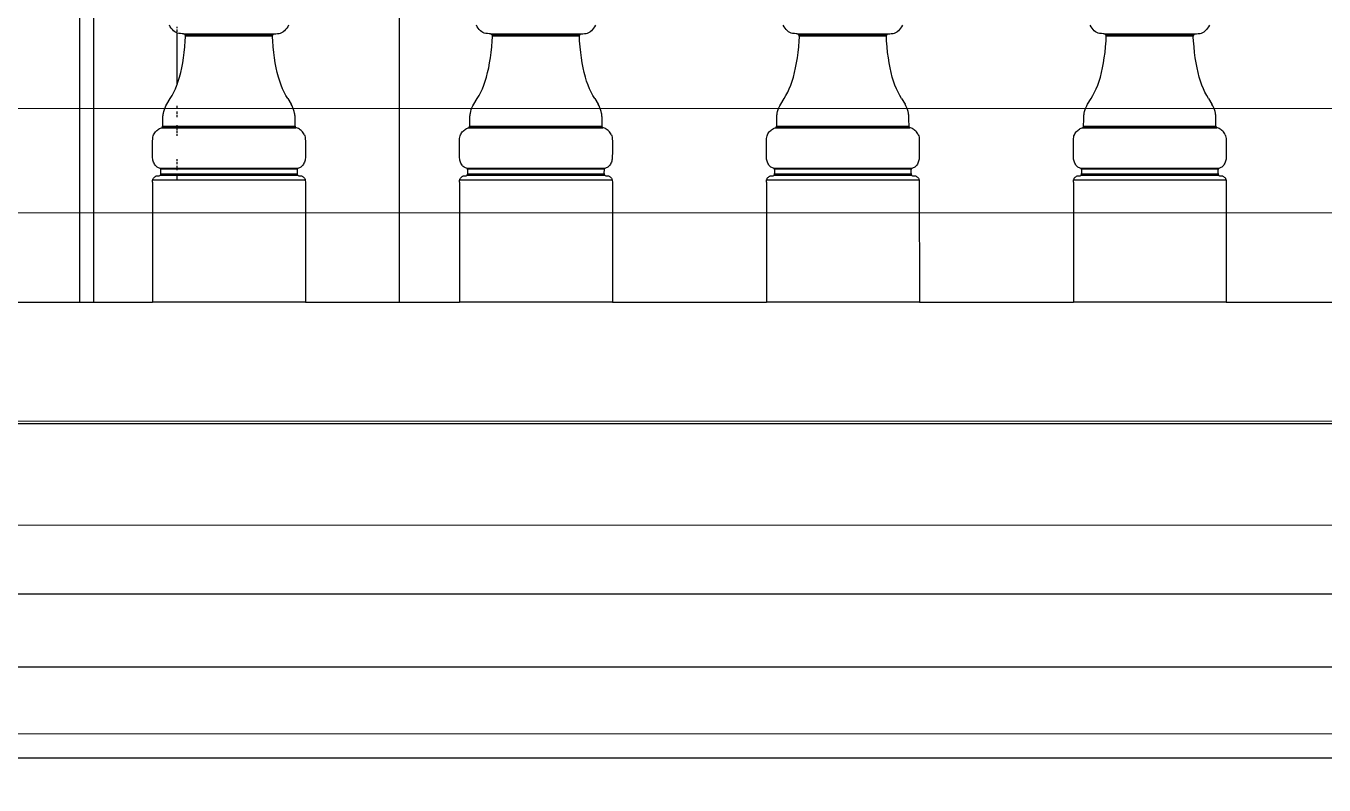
# Model space of a CAD drawing. Header units: inches. Extents: x 37.8 to 126.9, y 5.9 to 51.9.
# Drawn here: x 112.409 to 113.343, y 24.295 to 24.841 of the extents above; entities that cross this region are included whole.
import ezdxf

# ---------------------------------------------------------------- set-up
doc = ezdxf.new("R2010")
doc.units = ezdxf.units.IN
doc.header["$MEASUREMENT"] = 0
doc.layers.add('LAYER1', color=8, linetype='Continuous', lineweight=9)

msp = doc.modelspace()

# ---------------------------------------------------------------- hatches: boundary and pattern name
at = {"layer": 'LAYER1', "true_color": 0xc2b093}
h = msp.add_hatch(dxfattribs=at)
h.set_pattern_fill('ANSI32', color=253, scale=0.6, angle=135)
h.set_pattern_definition([(180, (290.93332, 359.28142), (-1e-17, -0.225), []), (180, (290.85832, 359.35642), (-1e-17, -0.225), [])])
h.paths.add_polyline_path([(106.05653, 37.34228), (106.05653, 37.54228), (106.05653, 37.59228), (106.05653, 37.99228), (106.05653, 38.04228), (106.05653, 38.44228), (106.05653, 38.49228), (106.05653, 38.84228), (107.05653, 38.84228), (107.05653, 38.49228), (107.05653, 38.44228), (107.05653, 38.04228), (107.05653, 37.99228), (107.05653, 37.59228), (107.05653, 37.54228), (107.05653, 37.34228)], flags=16)
h.paths.add_polyline_path([(107.99803, 37.34228), (107.99803, 37.54228), (107.99803, 37.59228), (107.99803, 37.99228), (107.99803, 38.04228), (107.99803, 38.44228), (107.99803, 38.49228), (107.99803, 38.84228), (108.99803, 38.84228), (108.99803, 38.49228), (108.99803, 38.44228), (108.99803, 38.04228), (108.99803, 37.99228), (108.99803, 37.59228), (108.99803, 37.54228), (108.99803, 37.34228)], flags=16)
h.paths.add_polyline_path([(116.59064, 26.14228), (116.59064, 26.94228), (117.19803, 26.94228), (117.19803, 26.14228)])
h.paths.add_polyline_path([(117.39803, 37.34228), (109.19803, 37.34228), (109.19803, 40.69228), (109.19803, 40.99228), (104.09803, 40.99228), (104.09803, 37.34228), (102.15807, 37.34228), (102.15807, 20.54228), (107.51799, 20.54228), (107.51799, 22.74228), (108.71799, 22.74228), (108.71799, 20.54228), (108.91799, 20.54228), (108.91799, 22.74228), (112.11799, 22.74228), (112.11799, 20.54228), (117.39803, 20.54228)])

# ---------------------------------------------------------------- linework, layer by layer
for p, q in [((112.44803, 24.64228), (112.44803, 25.34228)), ((112.45803, 24.64228), (112.45803, 25.34228)), ((112.67803, 24.64228), (112.67803, 25.34228)), ((112.51312, 24.8404), (112.51247, 24.84161)), ((112.51383, 24.8393), (112.51312, 24.8404)), ((112.5146, 24.83833), (112.51383, 24.8393)), ((112.51543, 24.83749), (112.5146, 24.83833)), ((112.51631, 24.83679), (112.51543, 24.83749)), ((112.51724, 24.83624), (112.51631, 24.83679)), ((112.51803, 24.83592), (112.51724, 24.83624)), ((112.51803, 24.8393), (112.51803, 24.8404)), ((112.51803, 24.83679), (112.51803, 24.83833)), ((112.51803, 24.79886), (112.51803, 24.83592)), ((112.51821, 24.83585), (112.51803, 24.83592)), ((112.51922, 24.83561), (112.51821, 24.83585)), ((112.52049, 24.83548), (112.51922, 24.83561)), ((112.52167, 24.83543), (112.52049, 24.83548)), ((112.589, 24.83543), (112.59018, 24.83548)), ((112.59018, 24.83548), (112.59145, 24.83561)), ((112.59145, 24.83561), (112.59246, 24.83585)), ((112.59246, 24.83585), (112.59343, 24.83624)), ((112.59343, 24.83624), (112.59436, 24.83679)), ((112.59524, 24.83749), (112.59436, 24.83679)), ((112.59607, 24.83833), (112.59524, 24.83749)), ((112.59684, 24.8393), (112.59607, 24.83833)), ((112.59756, 24.8404), (112.59684, 24.8393)), ((112.5982, 24.84161), (112.59756, 24.8404)), ((112.73389, 24.8404), (112.73324, 24.84161)), ((112.7346, 24.8393), (112.73389, 24.8404)), ((112.73537, 24.83833), (112.7346, 24.8393)), ((112.7362, 24.83749), (112.73537, 24.83833)), ((112.73708, 24.83679), (112.7362, 24.83749)), ((112.73801, 24.83624), (112.73708, 24.83679)), ((112.73898, 24.83585), (112.73801, 24.83624)), ((112.73999, 24.83561), (112.73898, 24.83585)), ((112.74126, 24.83548), (112.73999, 24.83561)), ((112.74244, 24.83543), (112.74126, 24.83548)), ((112.80977, 24.83543), (112.81095, 24.83548)), ((112.81095, 24.83548), (112.81222, 24.83561)), ((112.81222, 24.83561), (112.81323, 24.83585)), ((112.81323, 24.83585), (112.8142, 24.83624)), ((112.8142, 24.83624), (112.81513, 24.83679)), ((112.81601, 24.83749), (112.81513, 24.83679)), ((112.81684, 24.83833), (112.81601, 24.83749)), ((112.81761, 24.8393), (112.81684, 24.83833)), ((112.81832, 24.8404), (112.81761, 24.8393)), ((112.81897, 24.84161), (112.81832, 24.8404)), ((112.95466, 24.8404), (112.95401, 24.84161)), ((112.95537, 24.8393), (112.95466, 24.8404)), ((112.95614, 24.83833), (112.95537, 24.8393)), ((112.95697, 24.83749), (112.95614, 24.83833)), ((112.95785, 24.83679), (112.95697, 24.83749)), ((112.95878, 24.83624), (112.95785, 24.83679)), ((112.95975, 24.83585), (112.95878, 24.83624)), ((112.96076, 24.83561), (112.95975, 24.83585)), ((112.96203, 24.83548), (112.96076, 24.83561)), ((112.96321, 24.83543), (112.96203, 24.83548)), ((113.03054, 24.83543), (113.03172, 24.83548)), ((113.03172, 24.83548), (113.03299, 24.83561)), ((113.03299, 24.83561), (113.034, 24.83585)), ((113.034, 24.83585), (113.03497, 24.83624)), ((113.03497, 24.83624), (113.0359, 24.83679)), ((113.03678, 24.83749), (113.0359, 24.83679)), ((113.03761, 24.83833), (113.03678, 24.83749)), ((113.03838, 24.8393), (113.03761, 24.83833)), ((113.03909, 24.8404), (113.03838, 24.8393)), ((113.03974, 24.84161), (113.03909, 24.8404)), ((113.17543, 24.8404), (113.17478, 24.84161)), ((113.17614, 24.8393), (113.17543, 24.8404)), ((113.17691, 24.83833), (113.17614, 24.8393)), ((113.17774, 24.83749), (113.17691, 24.83833)), ((113.17862, 24.83679), (113.17774, 24.83749)), ((113.17955, 24.83624), (113.17862, 24.83679)), ((113.18052, 24.83585), (113.17955, 24.83624)), ((113.18153, 24.83561), (113.18052, 24.83585)), ((113.1828, 24.83548), (113.18153, 24.83561)), ((113.18398, 24.83543), (113.1828, 24.83548)), ((113.25131, 24.83543), (113.25249, 24.83548)), ((113.25249, 24.83548), (113.25376, 24.83561)), ((113.25376, 24.83561), (113.25477, 24.83585)), ((113.25477, 24.83585), (113.25574, 24.83624)), ((113.25574, 24.83624), (113.25667, 24.83679)), ((113.25755, 24.83749), (113.25667, 24.83679)), ((113.25838, 24.83833), (113.25755, 24.83749)), ((113.25915, 24.8393), (113.25838, 24.83833)), ((113.25986, 24.8404), (113.25915, 24.8393)), ((113.26051, 24.84161), (113.25986, 24.8404)), ((112.52255, 24.83541), (112.52167, 24.83543)), ((112.52325, 24.83518), (112.52255, 24.83541)), ((112.52255, 24.83541), (112.52803, 24.83541)), ((112.52374, 24.8347), (112.52325, 24.83518)), ((112.52325, 24.83518), (112.52803, 24.83518)), ((112.52355, 24.82604), (112.52389, 24.83027)), ((112.52401, 24.83397), (112.52374, 24.8347)), ((112.52803, 24.8347), (112.52374, 24.8347)), ((112.52389, 24.83027), (112.52406, 24.833)), ((112.52406, 24.833), (112.52401, 24.83397)), ((112.52401, 24.83397), (112.52803, 24.83397)), ((112.52803, 24.83541), (112.57803, 24.83541)), ((112.52803, 24.83518), (112.57803, 24.83518)), ((112.57803, 24.8347), (112.52803, 24.8347)), ((112.52803, 24.83397), (112.57803, 24.83397)), ((112.57803, 24.83541), (112.58813, 24.83541)), ((112.57803, 24.83518), (112.58742, 24.83518)), ((112.58693, 24.8347), (112.57803, 24.8347)), ((112.57803, 24.83397), (112.58666, 24.83397)), ((112.58661, 24.833), (112.58666, 24.83397)), ((112.58678, 24.83027), (112.58661, 24.833)), ((112.58666, 24.83397), (112.58693, 24.8347)), ((112.58712, 24.82604), (112.58678, 24.83027)), ((112.58693, 24.8347), (112.58742, 24.83518)), ((112.58742, 24.83518), (112.58813, 24.83541)), ((112.58813, 24.83541), (112.589, 24.83543)), ((112.74332, 24.83541), (112.74244, 24.83543)), ((112.74402, 24.83518), (112.74332, 24.83541)), ((112.74332, 24.83541), (112.8089, 24.83541)), ((112.74451, 24.8347), (112.74402, 24.83518)), ((112.74402, 24.83518), (112.80819, 24.83518)), ((112.74432, 24.82604), (112.74466, 24.83027)), ((112.8077, 24.8347), (112.74451, 24.8347)), ((112.74478, 24.83397), (112.74451, 24.8347)), ((112.74466, 24.83027), (112.74483, 24.833)), ((112.74478, 24.83397), (112.80743, 24.83397)), ((112.74483, 24.833), (112.74478, 24.83397)), ((112.80738, 24.833), (112.80743, 24.83397)), ((112.80755, 24.83027), (112.80738, 24.833)), ((112.80743, 24.83397), (112.8077, 24.8347)), ((112.80789, 24.82604), (112.80755, 24.83027)), ((112.8077, 24.8347), (112.80819, 24.83518)), ((112.80819, 24.83518), (112.8089, 24.83541)), ((112.8089, 24.83541), (112.80977, 24.83543)), ((112.96409, 24.83541), (112.96321, 24.83543)), ((112.96479, 24.83518), (112.96409, 24.83541)), ((112.96409, 24.83541), (113.02966, 24.83541)), ((112.96528, 24.8347), (112.96479, 24.83518)), ((112.96479, 24.83518), (113.02896, 24.83518)), ((112.96509, 24.82604), (112.96543, 24.83027)), ((113.02847, 24.8347), (112.96528, 24.8347)), ((112.96555, 24.83397), (112.96528, 24.8347)), ((112.96543, 24.83027), (112.9656, 24.833)), ((112.96555, 24.83397), (113.0282, 24.83397)), ((112.9656, 24.833), (112.96555, 24.83397)), ((113.02815, 24.833), (113.0282, 24.83397)), ((113.02832, 24.83027), (113.02815, 24.833)), ((113.0282, 24.83397), (113.02847, 24.8347)), ((113.02866, 24.82604), (113.02832, 24.83027)), ((113.02847, 24.8347), (113.02896, 24.83518)), ((113.02896, 24.83518), (113.02966, 24.83541)), ((113.02966, 24.83541), (113.03054, 24.83543)), ((113.18485, 24.83541), (113.18398, 24.83543)), ((113.18556, 24.83518), (113.18485, 24.83541)), ((113.18485, 24.83541), (113.25043, 24.83541)), ((113.18605, 24.8347), (113.18556, 24.83518)), ((113.18556, 24.83518), (113.24973, 24.83518)), ((113.18586, 24.82604), (113.1862, 24.83027)), ((113.24924, 24.8347), (113.18605, 24.8347)), ((113.18632, 24.83397), (113.18605, 24.8347)), ((113.1862, 24.83027), (113.18637, 24.833)), ((113.18632, 24.83397), (113.24897, 24.83397)), ((113.18637, 24.833), (113.18632, 24.83397)), ((113.24892, 24.833), (113.24897, 24.83397)), ((113.24909, 24.83027), (113.24892, 24.833)), ((113.24897, 24.83397), (113.24924, 24.8347)), ((113.24943, 24.82604), (113.24909, 24.83027)), ((113.24924, 24.8347), (113.24973, 24.83518)), ((113.24973, 24.83518), (113.25043, 24.83541)), ((113.25043, 24.83541), (113.25131, 24.83543)), ((112.52203, 24.81434), (112.52262, 24.81807)), ((112.52262, 24.81807), (112.52313, 24.82197)), ((112.52313, 24.82197), (112.52355, 24.82604)), ((112.58755, 24.82197), (112.58712, 24.82604)), ((112.58805, 24.81807), (112.58755, 24.82197)), ((112.58864, 24.81434), (112.58805, 24.81807)), ((112.7428, 24.81434), (112.74339, 24.81807)), ((112.74339, 24.81807), (112.74389, 24.82197)), ((112.74389, 24.82197), (112.74432, 24.82604)), ((112.80832, 24.82197), (112.80789, 24.82604)), ((112.80882, 24.81807), (112.80832, 24.82197)), ((112.80941, 24.81434), (112.80882, 24.81807)), ((112.96357, 24.81434), (112.96416, 24.81807)), ((112.96416, 24.81807), (112.96466, 24.82197)), ((112.96466, 24.82197), (112.96509, 24.82604)), ((113.02909, 24.82197), (113.02866, 24.82604)), ((113.02959, 24.81807), (113.02909, 24.82197)), ((113.03018, 24.81434), (113.02959, 24.81807)), ((113.18434, 24.81434), (113.18493, 24.81807)), ((113.18493, 24.81807), (113.18543, 24.82197)), ((113.18543, 24.82197), (113.18586, 24.82604)), ((113.24986, 24.82197), (113.24943, 24.82604)), ((113.25036, 24.81807), (113.24986, 24.82197)), ((113.25095, 24.81434), (113.25036, 24.81807)), ((112.52061, 24.80739), (112.52136, 24.81078)), ((112.52136, 24.81078), (112.52203, 24.81434)), ((112.58931, 24.81078), (112.58864, 24.81434)), ((112.59006, 24.80739), (112.58931, 24.81078)), ((112.74138, 24.80739), (112.74213, 24.81078)), ((112.74213, 24.81078), (112.7428, 24.81434)), ((112.81008, 24.81078), (112.80941, 24.81434)), ((112.81083, 24.80739), (112.81008, 24.81078)), ((112.96215, 24.80739), (112.9629, 24.81078)), ((112.9629, 24.81078), (112.96357, 24.81434)), ((113.03085, 24.81078), (113.03018, 24.81434)), ((113.0316, 24.80739), (113.03085, 24.81078)), ((113.18292, 24.80739), (113.18367, 24.81078)), ((113.18367, 24.81078), (113.18434, 24.81434)), ((113.25162, 24.81078), (113.25095, 24.81434)), ((113.25237, 24.80739), (113.25162, 24.81078)), ((112.5168, 24.79583), (112.51787, 24.79842)), ((112.51787, 24.79842), (112.51803, 24.79886)), ((112.51803, 24.79886), (112.51886, 24.80119)), ((112.51886, 24.80119), (112.51978, 24.80418)), ((112.51978, 24.80418), (112.52061, 24.80739)), ((112.5909, 24.80418), (112.59006, 24.80739)), ((112.59181, 24.80119), (112.5909, 24.80418)), ((112.5928, 24.79842), (112.59181, 24.80119)), ((112.59388, 24.79583), (112.5928, 24.79842)), ((112.73756, 24.79583), (112.73864, 24.79842)), ((112.73864, 24.79842), (112.73963, 24.80119)), ((112.73963, 24.80119), (112.74055, 24.80418)), ((112.74055, 24.80418), (112.74138, 24.80739)), ((112.81166, 24.80418), (112.81083, 24.80739)), ((112.81258, 24.80119), (112.81166, 24.80418)), ((112.81357, 24.79842), (112.81258, 24.80119)), ((112.81465, 24.79583), (112.81357, 24.79842)), ((112.95833, 24.79583), (112.95941, 24.79842)), ((112.95941, 24.79842), (112.9604, 24.80119)), ((112.9604, 24.80119), (112.96132, 24.80418)), ((112.96132, 24.80418), (112.96215, 24.80739)), ((113.03243, 24.80418), (113.0316, 24.80739)), ((113.03335, 24.80119), (113.03243, 24.80418)), ((113.03434, 24.79842), (113.03335, 24.80119)), ((113.03542, 24.79583), (113.03434, 24.79842)), ((113.1791, 24.79583), (113.18018, 24.79842)), ((113.18018, 24.79842), (113.18117, 24.80119)), ((113.18117, 24.80119), (113.18209, 24.80418)), ((113.18209, 24.80418), (113.18292, 24.80739)), ((113.2532, 24.80418), (113.25237, 24.80739)), ((113.25412, 24.80119), (113.2532, 24.80418)), ((113.25511, 24.79842), (113.25412, 24.80119)), ((113.25619, 24.79583), (113.25511, 24.79842)), ((112.51307, 24.78871), (112.51439, 24.79102)), ((112.51439, 24.79102), (112.51564, 24.79338)), ((112.51564, 24.79338), (112.5168, 24.79583)), ((112.59504, 24.79338), (112.59388, 24.79583)), ((112.59628, 24.79102), (112.59504, 24.79338)), ((112.59761, 24.78871), (112.59628, 24.79102)), ((112.73384, 24.78871), (112.73516, 24.79102)), ((112.73516, 24.79102), (112.73641, 24.79338)), ((112.73641, 24.79338), (112.73756, 24.79583)), ((112.81581, 24.79338), (112.81465, 24.79583)), ((112.81705, 24.79102), (112.81581, 24.79338)), ((112.81837, 24.78871), (112.81705, 24.79102)), ((112.95461, 24.78871), (112.95593, 24.79102)), ((112.95593, 24.79102), (112.95718, 24.79338)), ((112.95718, 24.79338), (112.95833, 24.79583)), ((113.03658, 24.79338), (113.03542, 24.79583)), ((113.03782, 24.79102), (113.03658, 24.79338)), ((113.03914, 24.78871), (113.03782, 24.79102)), ((113.17538, 24.78871), (113.1767, 24.79102)), ((113.1767, 24.79102), (113.17794, 24.79338)), ((113.17794, 24.79338), (113.1791, 24.79583)), ((113.25734, 24.79338), (113.25619, 24.79583)), ((113.25859, 24.79102), (113.25734, 24.79338)), ((113.25991, 24.78871), (113.25859, 24.79102)), ((112.50842, 24.77941), (112.50883, 24.78082)), ((112.50883, 24.78082), (112.50934, 24.78217)), ((112.50934, 24.78217), (112.50994, 24.78347)), ((112.50994, 24.78347), (112.51061, 24.7847)), ((112.51061, 24.7847), (112.51307, 24.78871)), ((112.51803, 24.78217), (112.51803, 24.78347)), ((112.59761, 24.78871), (112.60007, 24.7847)), ((112.60074, 24.78347), (112.60007, 24.7847)), ((112.60133, 24.78217), (112.60074, 24.78347)), ((112.60184, 24.78082), (112.60133, 24.78217)), ((112.60225, 24.77941), (112.60184, 24.78082)), ((112.72919, 24.77941), (112.7296, 24.78082)), ((112.7296, 24.78082), (112.73011, 24.78217)), ((112.73011, 24.78217), (112.7307, 24.78347)), ((112.7307, 24.78347), (112.73138, 24.7847)), ((112.73138, 24.7847), (112.73384, 24.78871)), ((112.81837, 24.78871), (112.82083, 24.7847)), ((112.82151, 24.78347), (112.82083, 24.7847)), ((112.8221, 24.78217), (112.82151, 24.78347)), ((112.82261, 24.78082), (112.8221, 24.78217)), ((112.82302, 24.77941), (112.82261, 24.78082)), ((112.94996, 24.77941), (112.95037, 24.78082)), ((112.95037, 24.78082), (112.95088, 24.78217)), ((112.95088, 24.78217), (112.95147, 24.78347)), ((112.95147, 24.78347), (112.95215, 24.7847)), ((112.95215, 24.7847), (112.95461, 24.78871)), ((113.03914, 24.78871), (113.0416, 24.7847)), ((113.04228, 24.78347), (113.0416, 24.7847)), ((113.04287, 24.78217), (113.04228, 24.78347)), ((113.04338, 24.78082), (113.04287, 24.78217)), ((113.04379, 24.77941), (113.04338, 24.78082)), ((113.17073, 24.77941), (113.17114, 24.78082)), ((113.17114, 24.78082), (113.17165, 24.78217)), ((113.17165, 24.78217), (113.17224, 24.78347)), ((113.17224, 24.78347), (113.17292, 24.7847)), ((113.17292, 24.7847), (113.17538, 24.78871)), ((113.25991, 24.78871), (113.26237, 24.7847)), ((113.26305, 24.78347), (113.26237, 24.7847)), ((113.26364, 24.78217), (113.26305, 24.78347)), ((113.26415, 24.78082), (113.26364, 24.78217)), ((113.26456, 24.77941), (113.26415, 24.78082)), ((112.50774, 24.76959), (112.50779, 24.77295)), ((112.50779, 24.77295), (112.50782, 24.77534)), ((112.50782, 24.77534), (112.50786, 24.7761)), ((112.50786, 24.7761), (112.50794, 24.77685)), ((112.50794, 24.77685), (112.50804, 24.77759)), ((112.50804, 24.77759), (112.50817, 24.77833)), ((112.50817, 24.77833), (112.50842, 24.77941)), ((112.51803, 24.77759), (112.51803, 24.77941)), ((112.51803, 24.77534), (112.51803, 24.77685)), ((112.6025, 24.77833), (112.60225, 24.77941)), ((112.60263, 24.77759), (112.6025, 24.77833)), ((112.60273, 24.77685), (112.60263, 24.77759)), ((112.60281, 24.7761), (112.60273, 24.77685)), ((112.60286, 24.77534), (112.60281, 24.7761)), ((112.60288, 24.77295), (112.60286, 24.77534)), ((112.60293, 24.76959), (112.60288, 24.77295)), ((112.72851, 24.76959), (112.72856, 24.77295)), ((112.72856, 24.77295), (112.72859, 24.77534)), ((112.72859, 24.77534), (112.72863, 24.7761)), ((112.72863, 24.7761), (112.72871, 24.77685)), ((112.72871, 24.77685), (112.72881, 24.77759)), ((112.72881, 24.77759), (112.72894, 24.77833)), ((112.72894, 24.77833), (112.72919, 24.77941)), ((112.82327, 24.77833), (112.82302, 24.77941)), ((112.8234, 24.77759), (112.82327, 24.77833)), ((112.8235, 24.77685), (112.8234, 24.77759)), ((112.82358, 24.7761), (112.8235, 24.77685)), ((112.82363, 24.77534), (112.82358, 24.7761)), ((112.82365, 24.77295), (112.82363, 24.77534)), ((112.8237, 24.76959), (112.82365, 24.77295)), ((112.94928, 24.76959), (112.94933, 24.77295)), ((112.94933, 24.77295), (112.94936, 24.77534)), ((112.94936, 24.77534), (112.9494, 24.7761)), ((112.9494, 24.7761), (112.94948, 24.77685)), ((112.94948, 24.77685), (112.94958, 24.77759)), ((112.94958, 24.77759), (112.94971, 24.77833)), ((112.94971, 24.77833), (112.94996, 24.77941)), ((113.04404, 24.77833), (113.04379, 24.77941)), ((113.04417, 24.77759), (113.04404, 24.77833)), ((113.04427, 24.77685), (113.04417, 24.77759)), ((113.04435, 24.7761), (113.04427, 24.77685)), ((113.04439, 24.77534), (113.04435, 24.7761)), ((113.04442, 24.77295), (113.04439, 24.77534)), ((113.04447, 24.76959), (113.04442, 24.77295)), ((113.17005, 24.76959), (113.1701, 24.77295)), ((113.1701, 24.77295), (113.17013, 24.77534)), ((113.17013, 24.77534), (113.17017, 24.7761)), ((113.17017, 24.7761), (113.17025, 24.77685)), ((113.17025, 24.77685), (113.17035, 24.77759)), ((113.17035, 24.77759), (113.17048, 24.77833)), ((113.17048, 24.77833), (113.17073, 24.77941)), ((113.26481, 24.77833), (113.26456, 24.77941)), ((113.26494, 24.77759), (113.26481, 24.77833)), ((113.26504, 24.77685), (113.26494, 24.77759)), ((113.26512, 24.7761), (113.26504, 24.77685)), ((113.26516, 24.77534), (113.26512, 24.7761)), ((113.26519, 24.77295), (113.26516, 24.77534)), ((113.26524, 24.76959), (113.26519, 24.77295)), ((112.50044, 24.76009), (112.50057, 24.76099)), ((112.50057, 24.76099), (112.50079, 24.76181)), ((112.50079, 24.76181), (112.50109, 24.76259)), ((112.50109, 24.76259), (112.50145, 24.76334)), ((112.50145, 24.76334), (112.50189, 24.76404)), ((112.50189, 24.76404), (112.50237, 24.7647)), ((112.50237, 24.7647), (112.50291, 24.7653)), ((112.50291, 24.7653), (112.50348, 24.76584)), ((112.50348, 24.76584), (112.50409, 24.76633)), ((112.50409, 24.76633), (112.50472, 24.76674)), ((112.50472, 24.76674), (112.50537, 24.76709)), ((112.50537, 24.76709), (112.50602, 24.76736)), ((112.50602, 24.76736), (112.50668, 24.76755)), ((112.50668, 24.76755), (112.50716, 24.76765)), ((112.50716, 24.76765), (112.50743, 24.76797)), ((112.50716, 24.76765), (112.51803, 24.76765)), ((112.50743, 24.76797), (112.50762, 24.76861)), ((112.60324, 24.76797), (112.50743, 24.76797)), ((112.50762, 24.76861), (112.50774, 24.76959)), ((112.51803, 24.76861), (112.50762, 24.76861)), ((112.51803, 24.76861), (112.51803, 24.76959)), ((112.52803, 24.76861), (112.51803, 24.76861)), ((112.51803, 24.76633), (112.51803, 24.76765)), ((112.51803, 24.76765), (112.52803, 24.76765)), ((112.51803, 24.76404), (112.51803, 24.76584)), ((112.51803, 24.76181), (112.51803, 24.76334)), ((112.57803, 24.76861), (112.52803, 24.76861)), ((112.52803, 24.76765), (112.57803, 24.76765)), ((112.60305, 24.76861), (112.57803, 24.76861)), ((112.57803, 24.76765), (112.60351, 24.76765)), ((112.60305, 24.76861), (112.60293, 24.76959)), ((112.60324, 24.76797), (112.60305, 24.76861)), ((112.60351, 24.76765), (112.60324, 24.76797)), ((112.604, 24.76755), (112.60351, 24.76765)), ((112.60465, 24.76736), (112.604, 24.76755)), ((112.60531, 24.76709), (112.60465, 24.76736)), ((112.60595, 24.76674), (112.60531, 24.76709)), ((112.60658, 24.76633), (112.60595, 24.76674)), ((112.60719, 24.76584), (112.60658, 24.76633)), ((112.60777, 24.7653), (112.60719, 24.76584)), ((112.6083, 24.7647), (112.60777, 24.7653)), ((112.60879, 24.76404), (112.6083, 24.7647)), ((112.60922, 24.76334), (112.60879, 24.76404)), ((112.60959, 24.76259), (112.60922, 24.76334)), ((112.60959, 24.76259), (112.60989, 24.76181)), ((112.60989, 24.76181), (112.6101, 24.76099)), ((112.6101, 24.76099), (112.61024, 24.76009)), ((112.72121, 24.76009), (112.72134, 24.76099)), ((112.72134, 24.76099), (112.72156, 24.76181)), ((112.72156, 24.76181), (112.72185, 24.76259)), ((112.72185, 24.76259), (112.72222, 24.76334)), ((112.72222, 24.76334), (112.72265, 24.76404)), ((112.72265, 24.76404), (112.72314, 24.7647)), ((112.72314, 24.7647), (112.72368, 24.7653)), ((112.72368, 24.7653), (112.72425, 24.76584)), ((112.72425, 24.76584), (112.72486, 24.76633)), ((112.72486, 24.76633), (112.72549, 24.76674)), ((112.72549, 24.76674), (112.72614, 24.76709)), ((112.72614, 24.76709), (112.72679, 24.76736)), ((112.72679, 24.76736), (112.72745, 24.76755)), ((112.72745, 24.76755), (112.72793, 24.76765)), ((112.72793, 24.76765), (112.7282, 24.76797)), ((112.72793, 24.76765), (112.82428, 24.76765)), ((112.7282, 24.76797), (112.72839, 24.76861)), ((112.82401, 24.76797), (112.7282, 24.76797)), ((112.72839, 24.76861), (112.72851, 24.76959)), ((112.82382, 24.76861), (112.72839, 24.76861)), ((112.82382, 24.76861), (112.8237, 24.76959)), ((112.82401, 24.76797), (112.82382, 24.76861)), ((112.82428, 24.76765), (112.82401, 24.76797)), ((112.82477, 24.76755), (112.82428, 24.76765)), ((112.82542, 24.76736), (112.82477, 24.76755)), ((112.82608, 24.76709), (112.82542, 24.76736)), ((112.82672, 24.76674), (112.82608, 24.76709)), ((112.82735, 24.76633), (112.82672, 24.76674)), ((112.82796, 24.76584), (112.82735, 24.76633)), ((112.82853, 24.7653), (112.82796, 24.76584)), ((112.82907, 24.7647), (112.82853, 24.7653)), ((112.82956, 24.76404), (112.82907, 24.7647)), ((112.82999, 24.76334), (112.82956, 24.76404)), ((112.83036, 24.76259), (112.82999, 24.76334)), ((112.83036, 24.76259), (112.83066, 24.76181)), ((112.83066, 24.76181), (112.83087, 24.76099)), ((112.83087, 24.76099), (112.83101, 24.76009)), ((112.94197, 24.76009), (112.94211, 24.76099)), ((112.94211, 24.76099), (112.94233, 24.76181)), ((112.94233, 24.76181), (112.94262, 24.76259)), ((112.94262, 24.76259), (112.94299, 24.76334)), ((112.94299, 24.76334), (112.94342, 24.76404)), ((112.94342, 24.76404), (112.94391, 24.7647)), ((112.94391, 24.7647), (112.94445, 24.7653)), ((112.94445, 24.7653), (112.94502, 24.76584)), ((112.94502, 24.76584), (112.94563, 24.76633)), ((112.94563, 24.76633), (112.94626, 24.76674)), ((112.94626, 24.76674), (112.9469, 24.76709)), ((112.9469, 24.76709), (112.94756, 24.76736)), ((112.94756, 24.76736), (112.94822, 24.76755)), ((112.94822, 24.76755), (112.9487, 24.76765)), ((112.9487, 24.76765), (112.94897, 24.76797)), ((112.9487, 24.76765), (113.04505, 24.76765)), ((112.94897, 24.76797), (112.94916, 24.76861)), ((113.04478, 24.76797), (112.94897, 24.76797)), ((112.94916, 24.76861), (112.94928, 24.76959)), ((113.04459, 24.76861), (112.94916, 24.76861)), ((113.04459, 24.76861), (113.04447, 24.76959)), ((113.04478, 24.76797), (113.04459, 24.76861)), ((113.04505, 24.76765), (113.04478, 24.76797)), ((113.04553, 24.76755), (113.04505, 24.76765)), ((113.04619, 24.76736), (113.04553, 24.76755)), ((113.04685, 24.76709), (113.04619, 24.76736)), ((113.04749, 24.76674), (113.04685, 24.76709)), ((113.04812, 24.76633), (113.04749, 24.76674)), ((113.04873, 24.76584), (113.04812, 24.76633)), ((113.0493, 24.7653), (113.04873, 24.76584)), ((113.04984, 24.7647), (113.0493, 24.7653)), ((113.05033, 24.76404), (113.04984, 24.7647)), ((113.05076, 24.76334), (113.05033, 24.76404)), ((113.05113, 24.76259), (113.05076, 24.76334)), ((113.05113, 24.76259), (113.05143, 24.76181)), ((113.05143, 24.76181), (113.05164, 24.76099)), ((113.05164, 24.76099), (113.05178, 24.76009)), ((113.16274, 24.76009), (113.16288, 24.76099)), ((113.16288, 24.76099), (113.16309, 24.76181)), ((113.16309, 24.76181), (113.16339, 24.76259)), ((113.16339, 24.76259), (113.16376, 24.76334)), ((113.16376, 24.76334), (113.16419, 24.76404)), ((113.16419, 24.76404), (113.16468, 24.7647)), ((113.16468, 24.7647), (113.16522, 24.7653)), ((113.16522, 24.7653), (113.16579, 24.76584)), ((113.16579, 24.76584), (113.1664, 24.76633)), ((113.1664, 24.76633), (113.16703, 24.76674)), ((113.16703, 24.76674), (113.16767, 24.76709)), ((113.16767, 24.76709), (113.16833, 24.76736)), ((113.16833, 24.76736), (113.16898, 24.76755)), ((113.16898, 24.76755), (113.16947, 24.76765)), ((113.16947, 24.76765), (113.16974, 24.76797)), ((113.16947, 24.76765), (113.26582, 24.76765)), ((113.16974, 24.76797), (113.16993, 24.76861)), ((113.26555, 24.76797), (113.16974, 24.76797)), ((113.16993, 24.76861), (113.17005, 24.76959)), ((113.26536, 24.76861), (113.16993, 24.76861)), ((113.26536, 24.76861), (113.26524, 24.76959)), ((113.26555, 24.76797), (113.26536, 24.76861)), ((113.26582, 24.76765), (113.26555, 24.76797)), ((113.2663, 24.76755), (113.26582, 24.76765)), ((113.26696, 24.76736), (113.2663, 24.76755)), ((113.26762, 24.76709), (113.26696, 24.76736)), ((113.26826, 24.76674), (113.26762, 24.76709)), ((113.26889, 24.76633), (113.26826, 24.76674)), ((113.2695, 24.76584), (113.26889, 24.76633)), ((113.27007, 24.7653), (113.2695, 24.76584)), ((113.27061, 24.7647), (113.27007, 24.7653)), ((113.2711, 24.76404), (113.27061, 24.7647)), ((113.27153, 24.76334), (113.2711, 24.76404)), ((113.2719, 24.76259), (113.27153, 24.76334)), ((113.2719, 24.76259), (113.27219, 24.76181)), ((113.27219, 24.76181), (113.27241, 24.76099)), ((113.27241, 24.76099), (113.27254, 24.76009)), ((112.50034, 24.75068), (112.50036, 24.75774)), ((112.50036, 24.75774), (112.50044, 24.76009)), ((112.61024, 24.76009), (112.61031, 24.75774)), ((112.61031, 24.75774), (112.61033, 24.75068)), ((112.72111, 24.75068), (112.72113, 24.75774)), ((112.72113, 24.75774), (112.72121, 24.76009)), ((112.83101, 24.76009), (112.83108, 24.75774)), ((112.83108, 24.75774), (112.8311, 24.75068)), ((112.94188, 24.75068), (112.9419, 24.75774)), ((112.9419, 24.75774), (112.94197, 24.76009)), ((113.05178, 24.76009), (113.05185, 24.75774)), ((113.05185, 24.75774), (113.05187, 24.75068)), ((113.16265, 24.75068), (113.16267, 24.75774)), ((113.16267, 24.75774), (113.16274, 24.76009)), ((113.27254, 24.76009), (113.27262, 24.75774)), ((113.27262, 24.75774), (113.27264, 24.75068)), ((112.5004, 24.74614), (112.50034, 24.75068)), ((112.50049, 24.74521), (112.5004, 24.74614)), ((112.50064, 24.74439), (112.50049, 24.74521)), ((112.50084, 24.7436), (112.50064, 24.74439)), ((112.5011, 24.74286), (112.50084, 24.7436)), ((112.50141, 24.74215), (112.5011, 24.74286)), ((112.50177, 24.74149), (112.50141, 24.74215)), ((112.51803, 24.7436), (112.51803, 24.74521)), ((112.51803, 24.74149), (112.51803, 24.74286)), ((112.60926, 24.74215), (112.6089, 24.74149)), ((112.60957, 24.74286), (112.60926, 24.74215)), ((112.60983, 24.7436), (112.60957, 24.74286)), ((112.61004, 24.74439), (112.60983, 24.7436)), ((112.61019, 24.74521), (112.61004, 24.74439)), ((112.61027, 24.74614), (112.61019, 24.74521)), ((112.61033, 24.75068), (112.61027, 24.74614)), ((112.72117, 24.74614), (112.72111, 24.75068)), ((112.72126, 24.74521), (112.72117, 24.74614)), ((112.7214, 24.74439), (112.72126, 24.74521)), ((112.72161, 24.7436), (112.7214, 24.74439)), ((112.72187, 24.74286), (112.72161, 24.7436)), ((112.72218, 24.74215), (112.72187, 24.74286)), ((112.72254, 24.74149), (112.72218, 24.74215)), ((112.83003, 24.74215), (112.82967, 24.74149)), ((112.83034, 24.74286), (112.83003, 24.74215)), ((112.8306, 24.7436), (112.83034, 24.74286)), ((112.83081, 24.74439), (112.8306, 24.7436)), ((112.83095, 24.74521), (112.83081, 24.74439)), ((112.83104, 24.74614), (112.83095, 24.74521)), ((112.8311, 24.75068), (112.83104, 24.74614)), ((112.94194, 24.74614), (112.94188, 24.75068)), ((112.94203, 24.74521), (112.94194, 24.74614)), ((112.94217, 24.74439), (112.94203, 24.74521)), ((112.94238, 24.7436), (112.94217, 24.74439)), ((112.94264, 24.74286), (112.94238, 24.7436)), ((112.94295, 24.74215), (112.94264, 24.74286)), ((112.94331, 24.74149), (112.94295, 24.74215)), ((113.0508, 24.74215), (113.05044, 24.74149)), ((113.05111, 24.74286), (113.0508, 24.74215)), ((113.05137, 24.7436), (113.05111, 24.74286)), ((113.05158, 24.74439), (113.05137, 24.7436)), ((113.05172, 24.74521), (113.05158, 24.74439)), ((113.05181, 24.74614), (113.05172, 24.74521)), ((113.05187, 24.75068), (113.05181, 24.74614)), ((113.16271, 24.74614), (113.16265, 24.75068)), ((113.1628, 24.74521), (113.16271, 24.74614)), ((113.16294, 24.74439), (113.1628, 24.74521)), ((113.16315, 24.7436), (113.16294, 24.74439)), ((113.16341, 24.74286), (113.16315, 24.7436)), ((113.16372, 24.74215), (113.16341, 24.74286)), ((113.16408, 24.74149), (113.16372, 24.74215)), ((113.27157, 24.74215), (113.27121, 24.74149)), ((113.27188, 24.74286), (113.27157, 24.74215)), ((113.27214, 24.7436), (113.27188, 24.74286)), ((113.27235, 24.74439), (113.27214, 24.7436)), ((113.27249, 24.74521), (113.27235, 24.74439)), ((113.27258, 24.74614), (113.27249, 24.74521)), ((113.27264, 24.75068), (113.27258, 24.74614)), ((112.50217, 24.74089), (112.50177, 24.74149)), ((112.50262, 24.74034), (112.50217, 24.74089)), ((112.50237, 24.73271), (112.50271, 24.73288)), ((112.5031, 24.73985), (112.50262, 24.74034)), ((112.50271, 24.73288), (112.50307, 24.73301)), ((112.50307, 24.73301), (112.50344, 24.73311)), ((112.50361, 24.73943), (112.5031, 24.73985)), ((112.50344, 24.73311), (112.50385, 24.73316)), ((112.50415, 24.73908), (112.50361, 24.73943)), ((112.50385, 24.73316), (112.50448, 24.73319)), ((112.50473, 24.7388), (112.50415, 24.73908)), ((112.50448, 24.73319), (112.50515, 24.7332)), ((112.50532, 24.73861), (112.50473, 24.7388)), ((112.50515, 24.7332), (112.50563, 24.73328)), ((112.50577, 24.73851), (112.50532, 24.73861)), ((112.50563, 24.73328), (112.50599, 24.73361)), ((112.51803, 24.73328), (112.50563, 24.73328)), ((112.50604, 24.73829), (112.50577, 24.73851)), ((112.51803, 24.73851), (112.50577, 24.73851)), ((112.50599, 24.73361), (112.50625, 24.7342)), ((112.51803, 24.73361), (112.50599, 24.73361)), ((112.50623, 24.73783), (112.50604, 24.73829)), ((112.51803, 24.73829), (112.50604, 24.73829)), ((112.50635, 24.73711), (112.50623, 24.73783)), ((112.51803, 24.73783), (112.50623, 24.73783)), ((112.50625, 24.7342), (112.50641, 24.73558)), ((112.60443, 24.7342), (112.50625, 24.7342)), ((112.50641, 24.73558), (112.50635, 24.73711)), ((112.51803, 24.7388), (112.51803, 24.74034)), ((112.51803, 24.73851), (112.51803, 24.73861)), ((112.52803, 24.73851), (112.51803, 24.73851)), ((112.51803, 24.73829), (112.51803, 24.73851)), ((112.51803, 24.73783), (112.51803, 24.73829)), ((112.52803, 24.73829), (112.51803, 24.73829)), ((112.51803, 24.73711), (112.51803, 24.73783)), ((112.52803, 24.73783), (112.51803, 24.73783)), ((112.51803, 24.73328), (112.51803, 24.73361)), ((112.52803, 24.73361), (112.51803, 24.73361)), ((112.51803, 24.732), (112.51803, 24.73328)), ((112.52803, 24.73328), (112.51803, 24.73328)), ((112.57803, 24.73851), (112.52803, 24.73851)), ((112.57803, 24.73829), (112.52803, 24.73829)), ((112.57803, 24.73783), (112.52803, 24.73783)), ((112.57803, 24.73361), (112.52803, 24.73361)), ((112.57803, 24.73328), (112.52803, 24.73328)), ((112.6049, 24.73851), (112.57803, 24.73851)), ((112.60464, 24.73829), (112.57803, 24.73829)), ((112.60444, 24.73783), (112.57803, 24.73783)), ((112.60468, 24.73361), (112.57803, 24.73361)), ((112.60505, 24.73328), (112.57803, 24.73328)), ((112.60432, 24.73711), (112.60426, 24.73558)), ((112.60426, 24.73558), (112.60443, 24.7342)), ((112.60444, 24.73783), (112.60432, 24.73711)), ((112.60443, 24.7342), (112.60468, 24.73361)), ((112.60464, 24.73829), (112.60444, 24.73783)), ((112.6049, 24.73851), (112.60464, 24.73829)), ((112.60468, 24.73361), (112.60505, 24.73328)), ((112.60536, 24.73861), (112.6049, 24.73851)), ((112.60505, 24.73328), (112.60552, 24.7332)), ((112.60595, 24.7388), (112.60536, 24.73861)), ((112.60552, 24.7332), (112.60619, 24.73319)), ((112.60652, 24.73908), (112.60595, 24.7388)), ((112.60619, 24.73319), (112.60682, 24.73316)), ((112.60706, 24.73943), (112.60652, 24.73908)), ((112.60682, 24.73316), (112.60723, 24.73311)), ((112.60758, 24.73985), (112.60706, 24.73943)), ((112.60723, 24.73311), (112.6076, 24.73301)), ((112.60806, 24.74034), (112.60758, 24.73985)), ((112.6076, 24.73301), (112.60796, 24.73288)), ((112.60796, 24.73288), (112.6083, 24.73271)), ((112.6085, 24.74089), (112.60806, 24.74034)), ((112.6089, 24.74149), (112.6085, 24.74089)), ((112.72294, 24.74089), (112.72254, 24.74149)), ((112.72339, 24.74034), (112.72294, 24.74089)), ((112.72314, 24.73271), (112.72348, 24.73288)), ((112.72387, 24.73985), (112.72339, 24.74034)), ((112.72348, 24.73288), (112.72384, 24.73301)), ((112.72384, 24.73301), (112.72421, 24.73311)), ((112.72438, 24.73943), (112.72387, 24.73985)), ((112.72421, 24.73311), (112.72462, 24.73316)), ((112.72492, 24.73908), (112.72438, 24.73943)), ((112.72462, 24.73316), (112.72525, 24.73319)), ((112.72549, 24.7388), (112.72492, 24.73908)), ((112.72525, 24.73319), (112.72592, 24.7332)), ((112.72609, 24.73861), (112.72549, 24.7388)), ((112.72592, 24.7332), (112.7264, 24.73328)), ((112.72654, 24.73851), (112.72609, 24.73861)), ((112.7264, 24.73328), (112.72676, 24.73361)), ((112.82582, 24.73328), (112.7264, 24.73328)), ((112.82567, 24.73851), (112.72654, 24.73851)), ((112.72681, 24.73829), (112.72654, 24.73851)), ((112.72676, 24.73361), (112.72702, 24.7342)), ((112.82545, 24.73361), (112.72676, 24.73361)), ((112.82541, 24.73829), (112.72681, 24.73829)), ((112.727, 24.73783), (112.72681, 24.73829)), ((112.72712, 24.73711), (112.727, 24.73783)), ((112.82521, 24.73783), (112.727, 24.73783)), ((112.72702, 24.7342), (112.72718, 24.73558)), ((112.8252, 24.7342), (112.72702, 24.7342)), ((112.72718, 24.73558), (112.72712, 24.73711)), ((112.82509, 24.73711), (112.82503, 24.73558)), ((112.82503, 24.73558), (112.8252, 24.7342)), ((112.82521, 24.73783), (112.82509, 24.73711)), ((112.8252, 24.7342), (112.82545, 24.73361)), ((112.82541, 24.73829), (112.82521, 24.73783)), ((112.82567, 24.73851), (112.82541, 24.73829)), ((112.82545, 24.73361), (112.82582, 24.73328)), ((112.82613, 24.73861), (112.82567, 24.73851)), ((112.82582, 24.73328), (112.82629, 24.7332)), ((112.82672, 24.7388), (112.82613, 24.73861)), ((112.82629, 24.7332), (112.82696, 24.73319)), ((112.82729, 24.73908), (112.82672, 24.7388)), ((112.82696, 24.73319), (112.82759, 24.73316)), ((112.82783, 24.73943), (112.82729, 24.73908)), ((112.82759, 24.73316), (112.828, 24.73311)), ((112.82834, 24.73985), (112.82783, 24.73943)), ((112.828, 24.73311), (112.82837, 24.73301)), ((112.82882, 24.74034), (112.82834, 24.73985)), ((112.82837, 24.73301), (112.82873, 24.73288)), ((112.82873, 24.73288), (112.82907, 24.73271)), ((112.82927, 24.74089), (112.82882, 24.74034)), ((112.82967, 24.74149), (112.82927, 24.74089)), ((112.94371, 24.74089), (112.94331, 24.74149)), ((112.94416, 24.74034), (112.94371, 24.74089)), ((112.94391, 24.73271), (112.94425, 24.73288)), ((112.94464, 24.73985), (112.94416, 24.74034)), ((112.94425, 24.73288), (112.94461, 24.73301)), ((112.94461, 24.73301), (112.94498, 24.73311)), ((112.94515, 24.73943), (112.94464, 24.73985)), ((112.94498, 24.73311), (112.94539, 24.73316)), ((112.94569, 24.73908), (112.94515, 24.73943)), ((112.94539, 24.73316), (112.94602, 24.73319)), ((112.94626, 24.7388), (112.94569, 24.73908)), ((112.94602, 24.73319), (112.94669, 24.7332)), ((112.94686, 24.73861), (112.94626, 24.7388)), ((112.94669, 24.7332), (112.94716, 24.73328)), ((112.94731, 24.73851), (112.94686, 24.73861)), ((112.94716, 24.73328), (112.94753, 24.73361)), ((113.04659, 24.73328), (112.94716, 24.73328)), ((113.04644, 24.73851), (112.94731, 24.73851)), ((112.94757, 24.73829), (112.94731, 24.73851)), ((112.94753, 24.73361), (112.94778, 24.7342)), ((113.04622, 24.73361), (112.94753, 24.73361)), ((113.04618, 24.73829), (112.94757, 24.73829)), ((112.94777, 24.73783), (112.94757, 24.73829)), ((112.94789, 24.73711), (112.94777, 24.73783)), ((113.04598, 24.73783), (112.94777, 24.73783)), ((112.94778, 24.7342), (112.94795, 24.73558)), ((113.04597, 24.7342), (112.94778, 24.7342)), ((112.94795, 24.73558), (112.94789, 24.73711)), ((113.04586, 24.73711), (113.0458, 24.73558)), ((113.0458, 24.73558), (113.04597, 24.7342)), ((113.04598, 24.73783), (113.04586, 24.73711)), ((113.04597, 24.7342), (113.04622, 24.73361)), ((113.04618, 24.73829), (113.04598, 24.73783)), ((113.04644, 24.73851), (113.04618, 24.73829)), ((113.04622, 24.73361), (113.04659, 24.73328)), ((113.04689, 24.73861), (113.04644, 24.73851)), ((113.04659, 24.73328), (113.04706, 24.7332)), ((113.04749, 24.7388), (113.04689, 24.73861)), ((113.04706, 24.7332), (113.04773, 24.73319)), ((113.04806, 24.73908), (113.04749, 24.7388)), ((113.04773, 24.73319), (113.04836, 24.73316)), ((113.0486, 24.73943), (113.04806, 24.73908)), ((113.04836, 24.73316), (113.04877, 24.73311)), ((113.04911, 24.73985), (113.0486, 24.73943)), ((113.04877, 24.73311), (113.04914, 24.73301)), ((113.04959, 24.74034), (113.04911, 24.73985)), ((113.04914, 24.73301), (113.0495, 24.73288)), ((113.0495, 24.73288), (113.04984, 24.73271)), ((113.05004, 24.74089), (113.04959, 24.74034)), ((113.05044, 24.74149), (113.05004, 24.74089)), ((113.16448, 24.74089), (113.16408, 24.74149)), ((113.16493, 24.74034), (113.16448, 24.74089)), ((113.16468, 24.73271), (113.16502, 24.73288)), ((113.16541, 24.73985), (113.16493, 24.74034)), ((113.16502, 24.73288), (113.16538, 24.73301)), ((113.16538, 24.73301), (113.16575, 24.73311)), ((113.16592, 24.73943), (113.16541, 24.73985)), ((113.16575, 24.73311), (113.16616, 24.73316)), ((113.16646, 24.73908), (113.16592, 24.73943)), ((113.16616, 24.73316), (113.16679, 24.73319)), ((113.16703, 24.7388), (113.16646, 24.73908)), ((113.16679, 24.73319), (113.16746, 24.7332)), ((113.16763, 24.73861), (113.16703, 24.7388)), ((113.16746, 24.7332), (113.16793, 24.73328)), ((113.16808, 24.73851), (113.16763, 24.73861)), ((113.16793, 24.73328), (113.1683, 24.73361)), ((113.26736, 24.73328), (113.16793, 24.73328)), ((113.26721, 24.73851), (113.16808, 24.73851)), ((113.16834, 24.73829), (113.16808, 24.73851)), ((113.1683, 24.73361), (113.16855, 24.7342)), ((113.26699, 24.73361), (113.1683, 24.73361)), ((113.26694, 24.73829), (113.16834, 24.73829)), ((113.16854, 24.73783), (113.16834, 24.73829)), ((113.16866, 24.73711), (113.16854, 24.73783)), ((113.26675, 24.73783), (113.16854, 24.73783)), ((113.16855, 24.7342), (113.16872, 24.73558)), ((113.26673, 24.7342), (113.16855, 24.7342)), ((113.16872, 24.73558), (113.16866, 24.73711)), ((113.26663, 24.73711), (113.26657, 24.73558)), ((113.26657, 24.73558), (113.26673, 24.7342)), ((113.26675, 24.73783), (113.26663, 24.73711)), ((113.26673, 24.7342), (113.26699, 24.73361)), ((113.26694, 24.73829), (113.26675, 24.73783)), ((113.26721, 24.73851), (113.26694, 24.73829)), ((113.26699, 24.73361), (113.26736, 24.73328)), ((113.26766, 24.73861), (113.26721, 24.73851)), ((113.26736, 24.73328), (113.26783, 24.7332)), ((113.26826, 24.7388), (113.26766, 24.73861)), ((113.26783, 24.7332), (113.2685, 24.73319)), ((113.26883, 24.73908), (113.26826, 24.7388)), ((113.2685, 24.73319), (113.26913, 24.73316)), ((113.26937, 24.73943), (113.26883, 24.73908)), ((113.26913, 24.73316), (113.26954, 24.73311)), ((113.26988, 24.73985), (113.26937, 24.73943)), ((113.26954, 24.73311), (113.26991, 24.73301)), ((113.27036, 24.74034), (113.26988, 24.73985)), ((113.26991, 24.73301), (113.27027, 24.73288)), ((113.27027, 24.73288), (113.27061, 24.73271)), ((113.27081, 24.74089), (113.27036, 24.74034)), ((113.27121, 24.74149), (113.27081, 24.74089)), ((112.50038, 24.72854), (112.50034, 24.64228)), ((112.50038, 24.72854), (112.50043, 24.72989)), ((112.50043, 24.72989), (112.50052, 24.73029)), ((112.51803, 24.72989), (112.50043, 24.72989)), ((112.50052, 24.73029), (112.50065, 24.73068)), ((112.50065, 24.73068), (112.50081, 24.73104)), ((112.50081, 24.73104), (112.50101, 24.73139)), ((112.50101, 24.73139), (112.50123, 24.73171)), ((112.50123, 24.73171), (112.50148, 24.732)), ((112.50148, 24.732), (112.50175, 24.73227)), ((112.50175, 24.73227), (112.50205, 24.7325)), ((112.50205, 24.7325), (112.50237, 24.73271)), ((112.51803, 24.72989), (112.51803, 24.73171)), ((112.52803, 24.72989), (112.51803, 24.72989)), ((112.57803, 24.72989), (112.52803, 24.72989)), ((112.61024, 24.72989), (112.57803, 24.72989)), ((112.6083, 24.73271), (112.60862, 24.7325)), ((112.60862, 24.7325), (112.60892, 24.73227)), ((112.60892, 24.73227), (112.60919, 24.732)), ((112.60919, 24.732), (112.60944, 24.73171)), ((112.60944, 24.73171), (112.60967, 24.73139)), ((112.60967, 24.73139), (112.60986, 24.73104)), ((112.60986, 24.73104), (112.61002, 24.73068)), ((112.61002, 24.73068), (112.61015, 24.73029)), ((112.61015, 24.73029), (112.61024, 24.72989)), ((112.61024, 24.72989), (112.6103, 24.72854)), ((112.6103, 24.72854), (112.61034, 24.64228)), ((112.72115, 24.72854), (112.72111, 24.64228)), ((112.72115, 24.72854), (112.7212, 24.72989)), ((112.7212, 24.72989), (112.72129, 24.73029)), ((112.83101, 24.72989), (112.7212, 24.72989)), ((112.72129, 24.73029), (112.72142, 24.73068)), ((112.72142, 24.73068), (112.72158, 24.73104)), ((112.72158, 24.73104), (112.72178, 24.73139)), ((112.72178, 24.73139), (112.722, 24.73171)), ((112.722, 24.73171), (112.72225, 24.732)), ((112.72225, 24.732), (112.72252, 24.73227)), ((112.72252, 24.73227), (112.72282, 24.7325)), ((112.72282, 24.7325), (112.72314, 24.73271)), ((112.82907, 24.73271), (112.82939, 24.7325)), ((112.82939, 24.7325), (112.82969, 24.73227)), ((112.82969, 24.73227), (112.82996, 24.732)), ((112.82996, 24.732), (112.83021, 24.73171)), ((112.83021, 24.73171), (112.83044, 24.73139)), ((112.83044, 24.73139), (112.83063, 24.73104)), ((112.83063, 24.73104), (112.83079, 24.73068)), ((112.83079, 24.73068), (112.83092, 24.73029)), ((112.83092, 24.73029), (112.83101, 24.72989)), ((112.83101, 24.72989), (112.83107, 24.72854)), ((112.83107, 24.72854), (112.83111, 24.64228)), ((112.94192, 24.72854), (112.94188, 24.64228)), ((112.94192, 24.72854), (112.94197, 24.72989)), ((112.94197, 24.72989), (112.94206, 24.73029)), ((113.05178, 24.72989), (112.94197, 24.72989)), ((112.94206, 24.73029), (112.94219, 24.73068)), ((112.94219, 24.73068), (112.94235, 24.73104)), ((112.94235, 24.73104), (112.94254, 24.73139)), ((112.94254, 24.73139), (112.94277, 24.73171)), ((112.94277, 24.73171), (112.94302, 24.732)), ((112.94302, 24.732), (112.94329, 24.73227)), ((112.94329, 24.73227), (112.94359, 24.7325)), ((112.94359, 24.7325), (112.94391, 24.73271)), ((113.04984, 24.73271), (113.05016, 24.7325)), ((113.05016, 24.7325), (113.05046, 24.73227)), ((113.05046, 24.73227), (113.05073, 24.732)), ((113.05073, 24.732), (113.05098, 24.73171)), ((113.05098, 24.73171), (113.05121, 24.73139)), ((113.05121, 24.73139), (113.0514, 24.73104)), ((113.0514, 24.73104), (113.05156, 24.73068)), ((113.05156, 24.73068), (113.05169, 24.73029)), ((113.05169, 24.73029), (113.05178, 24.72989)), ((113.05178, 24.72989), (113.05183, 24.72854)), ((113.05183, 24.72854), (113.05188, 24.64228)), ((113.16268, 24.72854), (113.16264, 24.64228)), ((113.16268, 24.72854), (113.16274, 24.72989)), ((113.16274, 24.72989), (113.16283, 24.73029)), ((113.27255, 24.72989), (113.16274, 24.72989)), ((113.16283, 24.73029), (113.16296, 24.73068)), ((113.16296, 24.73068), (113.16312, 24.73104)), ((113.16312, 24.73104), (113.16331, 24.73139)), ((113.16331, 24.73139), (113.16354, 24.73171)), ((113.16354, 24.73171), (113.16379, 24.732)), ((113.16379, 24.732), (113.16406, 24.73227)), ((113.16406, 24.73227), (113.16436, 24.7325)), ((113.16436, 24.7325), (113.16468, 24.73271)), ((113.27061, 24.73271), (113.27093, 24.7325)), ((113.27093, 24.7325), (113.27123, 24.73227)), ((113.27123, 24.73227), (113.2715, 24.732)), ((113.2715, 24.732), (113.27175, 24.73171)), ((113.27175, 24.73171), (113.27197, 24.73139)), ((113.27197, 24.73139), (113.27217, 24.73104)), ((113.27217, 24.73104), (113.27233, 24.73068)), ((113.27233, 24.73068), (113.27246, 24.73029)), ((113.27246, 24.73029), (113.27255, 24.72989)), ((113.27255, 24.72989), (113.2726, 24.72854)), ((113.2726, 24.72854), (113.27264, 24.64228)), ((112.38957, 24.64228), (112.44803, 24.64228)), ((112.44803, 24.64228), (112.45803, 24.64228)), ((112.45803, 24.64228), (112.50034, 24.64228)), ((112.61034, 24.64228), (112.50034, 24.64228)), ((112.61034, 24.64228), (112.67803, 24.64228)), ((112.67803, 24.64228), (112.72111, 24.64228)), ((112.83111, 24.64228), (112.72111, 24.64228)), ((112.83111, 24.64228), (112.94188, 24.64228)), ((113.05188, 24.64228), (112.94188, 24.64228)), ((113.05188, 24.64228), (113.16264, 24.64228)), ((113.27264, 24.64228), (113.16264, 24.64228)), ((113.27264, 24.64228), (113.38341, 24.64228)), ((102.15803, 24.55478), (117.39803, 24.55478)), ((102.15803, 24.43228), (117.39803, 24.43228)), ((102.35803, 24.37978), (117.19803, 24.37978)), ((102.35803, 24.31415), (117.19803, 24.31415))]:
    msp.add_line(p, q)

doc.saveas('drawing.dxf')
